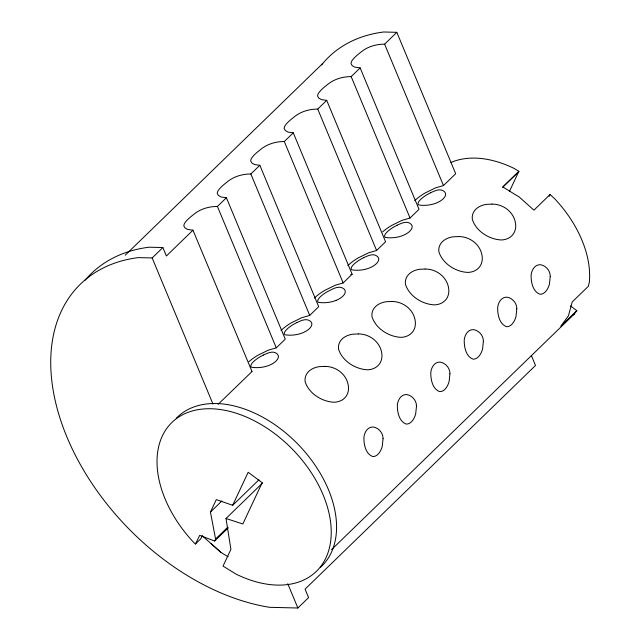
<?xml version="1.0" encoding="UTF-8"?>
<svg xmlns="http://www.w3.org/2000/svg" width="640" height="640" viewBox="0 0 640 640"><rect width="100%" height="100%" fill="white"/><g stroke="black" fill="none" stroke-linecap="round" stroke-linejoin="round"><path stroke-width="0.96" d="M262.56 483.016L226.008 518.488L230.904 549.352L223.04 566.104L236.112 574.144A103.736 67.872 45.9 0 0 328.376 510.512A103.736 67.872 45.9 0 0 194.464 410.4A103.736 67.872 45.9 0 0 193.8 542.52L195.456 544L199.712 535.352L214.64 541.032L228.256 527.816M214.64 541.032L215.584 539.008L210.448 512.072L216.296 499.616L232.672 505.288L258.872 479.848M202.256 535.736L200.816 538.792L195.456 544M232.672 505.288L248.176 472.264L262.192 482.696L242.816 523.976L226.008 518.488M509.424 191.456L518.872 171.328L514.312 168.528A98.752 64.616 45.9 0 0 450.96 162.488M549.168 196.36L550.016 194.552L554.592 198.64A98.752 64.616 45.9 0 1 589.296 282.568L588.264 286.376L572.184 301.984L568.432 315.824L560.752 326.232L576.832 310.632L570.488 305.912M331.52 549.664L574.424 313.896L576.832 310.632M125.232 255.184L322.744 63.464M531.296 355.368L535.504 365.48L305.072 589.152L308.592 597.6L297.872 608L269.616 607.312A207.528 135.784 45.9 0 1 63.768 429.056A207.528 135.784 45.9 0 1 138.32 257.608L152.16 257.944L162.872 247.544L166.392 255.992L192.96 230.2L252.056 371.592M192.96 230.2L187.6 229.44L184.984 227.904L183.776 225.816L184.296 223.848A22.232 5.384 -31.7 0 1 193.168 214.864C199.84 209.104 208.704 206.4 217.424 206.456L226.4 197.744L285.256 339.152L276.288 347.856L268.296 350.176L257.76 355.344A22.576 6.84 -28.2 0 0 248.904 361.696M226.4 197.744L221.04 196.976L218.424 195.448L217.216 193.352L217.736 191.384A22.232 5.384 -31.7 0 1 226.608 182.408C233.28 176.648 242.144 173.944 250.864 174L259.84 165.288L318.696 306.688L309.728 315.4L301.736 317.712L291.2 322.888A22.576 6.84 -28.2 0 0 281 330.496M259.84 165.288L254.48 164.52L251.864 162.984L250.656 160.896L251.176 158.928A22.232 5.384 -31.7 0 1 260.048 149.952C266.72 144.192 275.584 141.488 284.304 141.536L293.28 132.832L352.136 274.232L343.16 282.944L335.176 285.256L324.64 290.432A22.576 6.84 -28.2 0 0 314.44 298.04M293.28 132.832L287.92 132.064L285.304 130.528L284.096 128.44L284.616 126.472A22.232 5.384 -31.7 0 1 293.488 117.488C300.16 111.736 309.024 109.032 317.744 109.08L326.712 100.368L385.576 241.776L376.6 250.488L368.616 252.8L358.08 257.976A22.576 6.84 -28.2 0 0 347.88 265.584M326.712 100.368L321.36 99.608L318.744 98.072L317.536 95.984L318.056 94.016A22.232 5.384 -31.7 0 1 326.928 85.032C333.6 79.272 342.464 76.568 351.184 76.624L360.152 67.912L419.016 209.32L410.04 218.024L402.056 220.344L391.52 225.512A22.576 6.84 -28.2 0 0 382.664 231.864M360.152 67.912L354.8 67.144L352.184 65.616L350.976 63.52L351.496 61.552A22.232 5.384 -31.7 0 1 360.368 52.576C367.04 46.816 375.904 44.112 384.624 44.168L396.824 32.32L455.688 173.728L443.48 185.568L435.496 187.88L424.96 193.056A22.576 6.84 -28.2 0 0 414.76 200.664M218.12 404.312L251.944 371.616M518.872 171.328L502.792 186.936L519.36 197.128L533.944 210.16L550.016 194.552M502.592 187.368L518.664 171.768M210.448 512.072L221.912 500.944M215.584 539.008L227.768 527.184M336.152 300.376C330.536 302.584 324.168 303.256 318.328 302.32L317.696 301.32A14.68 4.48 -28.1 0 1 326.84 291.968C332.024 289.52 338.944 284.416 344.32 289.2L345.216 290.84A14.672 6.952 -16.4 0 1 336.152 300.376M350.72 274.528L352.136 274.232M396.824 32.32L383.656 32A197.512 129.232 45.9 0 0 321.528 64.952M162.872 247.544L149.04 247.208A207.528 135.784 45.9 0 0 85.04 280.264M228.12 556.792L220.968 552.416L202.504 535.984M220.856 552.32L211.152 543.68M384.624 44.168L443.48 185.568M351.184 76.624L410.04 218.024M317.744 109.08L376.6 250.488M284.304 141.536L343.16 282.944M250.864 174L309.728 315.4M217.424 206.456L276.288 347.856M152.16 257.944L213 404.12M287.768 583.728L297.872 608M574.424 313.896A98.752 64.616 45.9 0 1 573.016 315.12M176.216 418.288A103.736 67.872 45.9 0 1 298.224 444.504A103.736 67.872 45.9 0 1 320.608 567.2M383.048 438.696L382.248 446.344A14.672 8.648 -83.3 0 1 372.712 456.512C365.48 453.872 363.712 444.064 363.928 437.192A14.68 10.16 79.8 0 1 373.296 427.024C378.768 427.864 383.2 433.12 383.048 438.696M416.488 406.232L415.688 413.88A14.672 8.648 -83.3 0 1 406.152 424.056C398.92 421.416 397.152 411.6 397.368 404.736A14.68 10.16 79.8 0 1 406.736 394.568C412.208 395.408 416.632 400.664 416.488 406.232M449.928 373.776L449.128 381.424A14.672 8.648 -83.3 0 1 439.592 391.6C432.36 388.96 430.592 379.144 430.808 372.28A14.68 10.16 79.8 0 1 440.176 362.112C445.648 362.944 450.072 368.208 449.928 373.776M483.368 341.32L482.568 348.968A14.672 8.648 -83.3 0 1 473.032 359.144C465.8 356.504 464.032 346.688 464.248 339.824A14.68 10.16 79.8 0 1 473.616 329.648C479.088 330.488 483.512 335.744 483.368 341.32M516.808 308.864L516.008 316.512A14.672 8.648 -83.3 0 1 506.472 326.68C499.24 324.048 497.472 314.232 497.688 307.36A14.68 10.16 79.8 0 1 507.056 297.192C512.528 298.032 516.952 303.288 516.808 308.864M550.24 276.408L549.448 284.048A14.672 8.648 -83.3 0 1 539.912 294.224C532.68 291.584 530.912 281.768 531.128 274.904A14.68 10.16 79.8 0 1 540.496 264.736C545.968 265.576 550.392 270.832 550.24 276.408M430.568 192.76L427.16 194.592A14.68 4.48 -28.1 0 0 418.016 203.944L418.648 204.944C424.488 205.88 430.856 205.208 436.472 203A14.672 6.952 -16.4 0 0 445.536 193.464L444.64 191.832C440.504 187.8 434.872 190.824 430.568 192.76M397.128 225.216L393.72 227.048A14.68 4.48 -28.1 0 0 384.576 236.4L385.208 237.4C391.048 238.336 397.416 237.672 403.032 235.464A14.672 6.952 -16.4 0 0 412.096 225.928L411.2 224.288C407.064 220.256 401.432 223.288 397.128 225.216M363.688 257.672L360.28 259.512A14.68 4.48 -28.1 0 0 351.136 268.856L351.768 269.856C357.608 270.8 363.976 270.128 369.592 267.92A14.672 6.952 -16.4 0 0 378.656 258.384L377.76 256.744C373.624 252.72 367.992 255.744 363.688 257.672M296.808 322.592L293.4 324.424A14.68 4.48 -28.1 0 0 284.256 333.776L284.888 334.776C290.728 335.712 297.096 335.04 302.712 332.832A14.672 6.952 -16.4 0 0 311.776 323.296L310.88 321.656C306.752 317.632 301.112 320.656 296.808 322.592M263.368 355.048L259.96 356.88A14.68 4.48 -28.1 0 0 250.816 366.232L251.448 367.232C257.288 368.168 263.656 367.504 269.272 365.296A14.672 6.952 -16.4 0 0 278.336 355.76L277.44 354.12C273.312 350.088 267.672 353.12 263.368 355.048M491.992 204.104L486.312 204.384A22.584 15.92 15.2 0 0 472.384 219.584C476.248 231.44 489.44 239.584 501.632 239.968A22.568 16.968 36.4 0 0 515.664 224.56C514.6 212.584 503.72 204.024 491.992 204.104M458.552 236.56L452.872 236.84A22.584 15.92 15.2 0 0 438.944 252.048C442.808 263.896 456 272.04 468.192 272.424A22.568 16.968 36.4 0 0 482.224 257.016C481.16 245.04 470.28 236.488 458.552 236.56M425.112 269.024L419.432 269.296A22.584 15.92 15.2 0 0 405.504 284.504C409.368 296.352 422.56 304.496 434.752 304.88A22.568 16.968 36.4 0 0 448.784 289.472C447.72 277.496 436.84 268.944 425.112 269.024M391.672 301.48L385.992 301.76A22.584 15.92 15.2 0 0 372.064 316.96C375.928 328.808 389.12 336.952 401.312 337.344A22.568 16.968 36.4 0 0 415.344 321.928C414.28 309.952 403.4 301.4 391.672 301.48M358.232 333.936L352.552 334.216A22.584 15.92 15.2 0 0 338.624 349.416C342.488 361.272 355.68 369.416 367.872 369.8A22.568 16.968 36.4 0 0 381.904 354.392C380.84 342.416 369.96 333.856 358.232 333.936M324.792 366.392L319.112 366.672A22.584 15.92 15.2 0 0 305.184 381.872C309.048 393.728 322.24 401.872 334.432 402.256A22.568 16.968 36.4 0 0 348.464 386.848C347.4 374.872 336.52 366.32 324.792 366.392"/></g></svg>
